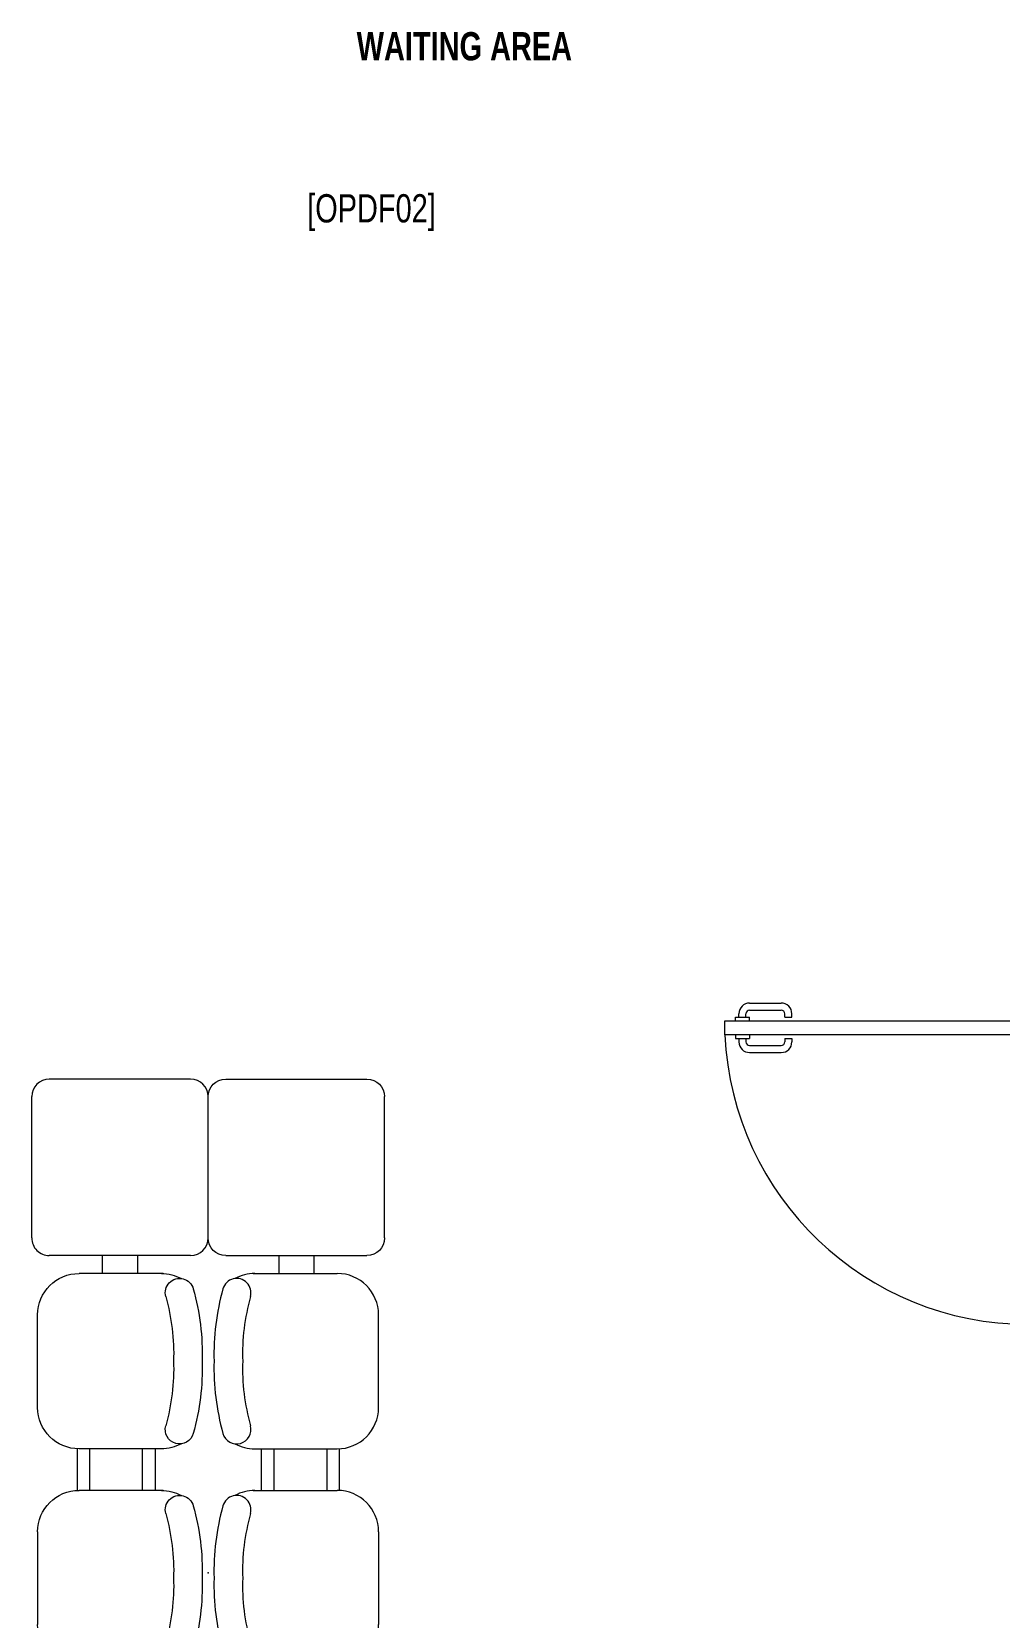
# Model space of a CAD drawing. Extents: x -234346 to 58427, y -132654 to -82394.
# Drawn here: x -69366 to -66623, y -110843 to -106350 of the extents above; entities that cross this region are included whole.
import ezdxf

# ---------------------------------------------------------------- set-up
doc = ezdxf.new("R2010")
doc.units = 0
doc.header["$LTSCALE"] = 8
doc.layers.get('0').update_dxf_attribs({"color": 9, "lineweight": 5})
for name, color, linetype, lineweight in [('72_EGR_BASE_TEXT', 9, 'Continuous', 5), ('72_EGR_EQP_TAG', 9, 'Continuous', 5), ('LOADING', 9, 'Continuous', 5), ('Wooden Joinery', 9, 'Continuous', 5)]:
    doc.layers.add(name, color=color, linetype=linetype, lineweight=lineweight)
doc.styles.add('X3G_ENTITY_9EC9', font='swisscl.ttf', dxfattribs={"height": 0.2})
doc.styles.add('X3G_ENTITY_9F38', font='swisscl.ttf', dxfattribs={"height": 0.2})

# ---------------------------------------------------------------- blocks, each defined once
blk = doc.blocks.new('A$C72370EFE')
at = {"layer": 'Wooden Joinery'}
for p, q in [((-0.01, -0.04), (-0.02, -0.04)), ((-0.01, -0.03), (-0.01, -0.07)), ((0, -0.03), (-0.01, -0.03)), ((0.04, -0.03), (0.05, -0.03)), ((0.05, -0.03), (0.05, -0.07)), ((0.05, -0.04), (0.06, -0.04)), ((-0.05, -0.07), (-0.05, -0.16)), ((-0.03, -0.07), (-0.03, -0.16)), ((-0.01, -0.06), (-0.02, -0.06)), ((0, -0.07), (-0.01, -0.07)), ((0.04, -0.07), (0.05, -0.07)), ((0.05, -0.06), (0.06, -0.06)), ((0.07, -0.07), (0.07, -0.16)), ((0.09, -0.07), (0.09, -0.16)), ((-0.01, -0.17), (-0.02, -0.17)), ((-0.01, -0.17), (-0.01, -0.19)), ((0.05, -0.17), (0.06, -0.17)), ((0.05, -0.17), (0.05, -0.19)), ((-0.01, -0.19), (-0.02, -0.19)), ((0.05, -0.19), (0.06, -0.19))]:
    blk.add_line(p, q, dxfattribs=at)
for centre, radius, start, end in [((-0.02, -0.07), 0.03, 90, 180), ((0.06, -0.07), 0.03, 0, 90), ((-0.02, -0.07), 0.01, 90, 180), ((0.06, -0.07), 0.01, 0, 90), ((-0.02, -0.16), 0.03, 180, 270), ((-0.02, -0.16), 0.01, 180, 270), ((0.06, -0.16), 0.01, 270, 0), ((0.06, -0.16), 0.03, 270, 0)]:
    blk.add_arc(centre, radius, start, end, dxfattribs=at)
blk = doc.blocks.new('A$C5DAD61B4')
at = {"layer": 'Wooden Joinery'}
for points in [[(80, 959.1), (80, 969.1), (10, 979.1), (10, 959.1)], [(940, 959.1), (940, 969.1), (1010, 979.1), (1010, 959.1)], [(70, 859.1), (70, 849.1), (0, 839.1), (0, 859.1)], [(120, 859.1), (120, 0), (80, 0), (80, 859.1)], [(950, 859.1), (950, 849.1), (1020, 839.1), (1020, 859.1)]]:
    blk.add_lwpolyline(points, close=True, dxfattribs=at)
for points in [[(45, 859.1), (45, 959.1), (20, 959.1), (20, 859.1), (45, 859.1)], [(45, 859.1), (80, 859.1), (80, 899.1), (90, 899.1), (90, 959.1), (45, 959.1), (45, 859.1)], [(975, 859.1), (940, 859.1), (940, 899.1), (930, 899.1), (930, 959.1), (975, 959.1), (975, 859.1)], [(975, 859.1), (975, 959.1), (1000, 959.1), (1000, 859.1), (975, 859.1)]]:
    blk.add_lwpolyline(points, dxfattribs=at)
blk.add_arc((80, 859.1), 860, 272.666, 0, dxfattribs=at)
at = {"layer": 'Wooden Joinery', "xscale": 999.9999999998854, "yscale": 999.9999999998854, "zscale": 999.9999999998854, "rotation": 180}
blk.add_blockref('A$C72370EFE', (120, 0), dxfattribs=at)
blk = doc.blocks.new('GF21009T-P')
for p, q in [((0.4002, 0.5), (0, 0.5)), ((-0.0499, 0.4501), (-0.0499, 0.0499)), ((0.4501, 0.4501), (0.4501, 0.0499)), ((0.4501, 0.3), (0.5001, 0.3)), ((0.4501, 0.2), (0.5001, 0.2)), ((0.4002, 0), (0, 0))]:
    blk.add_line(p, q)
for centre, start, end in [((0, 0.4501), 90, 180), ((0.4002, 0.4501), 0, 90), ((0, 0.0499), 180, 270), ((0.4002, 0.0499), 270, 0)]:
    blk.add_arc(centre, 0.0499, start, end)
blk = doc.blocks.new('3 s')
at = {"layer": 'LOADING', "ltscale": 20}
for p, q in [((-699751.3, -400642.9), (-699535.1, -400642.9)), ((-699751.3, -400642.9), (-699512.7, -400642.9)), ((-699395.5, -401022.6), (-699395.5, -400760.1)), ((-699751.3, -401139.7), (-699512.7, -401139.7)), ((-699728.3, -401139.7), (-699728.3, -401257.6)), ((-699692.1, -401139.7), (-699692.1, -401257.6)), ((-699542.3, -401139.7), (-699542.3, -401257.6)), ((-699507.5, -401139.6), (-699507.5, -401257.6)), ((-699751.3, -401257.5), (-699512.7, -401257.5)), ((-699395.5, -401374.7), (-699395.5, -401637.2)), ((-699751.3, -401754.4), (-699512.7, -401754.4)), ((-699751.3, -401754.4), (-699535.1, -401754.4)), ((-699729.5, -401754.3), (-699729.5, -401867)), ((-699693.4, -401754.3), (-699693.4, -401867)), ((-699543.5, -401754.3), (-699543.5, -401867)), ((-699508.8, -401754.3), (-699508.8, -401867.1)), ((-699752.5, -401867), (-699536.4, -401867)), ((-699752.5, -401867), (-699514, -401867)), ((-699396.8, -402246.7), (-699396.8, -401984.2)), ((-699752.5, -402363.9), (-699514, -402363.9))]:
    blk.add_line(p, q, dxfattribs=at)
for centre, radius, start, end in [((-699797.6, -400697.4), 40.5, 344.361, 164.361), ((-699746.1, -400760.1), 117.2, 90, 118.9699), ((-699512.7, -400760.1), 117.2, 0, 90), ((-699174.6, -400871.8), 687.4, 164.361, 181.6247), ((-699174.6, -400871.8), 606.4, 164.361, 181.8419), ((-699174.6, -400910.8), 687.4, 178.3753, 195.639), ((-699174.6, -400910.8), 606.4, 178.1581, 195.639), ((-699512.7, -401022.6), 117.2, 270, 0), ((-699797.6, -401085.2), 40.5, 195.639, 15.639), ((-699746.1, -401022.6), 117.2, 241.0301, 270), ((-699797.6, -401312.1), 40.5, 344.361, 164.361), ((-699746.1, -401374.7), 117.2, 90, 118.9699), ((-699512.7, -401374.7), 117.2, 0, 90), ((-699174.6, -401486.5), 687.4, 164.361, 181.6247), ((-699174.6, -401486.5), 606.4, 164.361, 181.8419), ((-699174.6, -401525.5), 687.4, 178.3753, 195.639), ((-699174.6, -401525.5), 606.4, 178.1581, 195.639), ((-699512.7, -401637.2), 117.2, 270, 0), ((-699797.6, -401699.8), 40.5, 195.639, 15.639), ((-699746.1, -401637.2), 117.2, 241.0301, 270), ((-699747.3, -401984.2), 117.2, 90, 118.9699), ((-699514, -401984.2), 117.2, 0, 90), ((-699175.9, -402096), 687.4, 164.361, 181.6247), ((-699798.9, -401921.6), 40.5, 344.361, 164.361), ((-699175.9, -402096), 606.4, 164.361, 181.8419), ((-699175.9, -402135), 687.4, 178.3753, 195.639), ((-699175.9, -402135), 606.4, 178.1581, 195.639), ((-699514, -402246.7), 117.2, 270, 0), ((-699798.9, -402309.3), 40.5, 195.639, 15.639), ((-699747.3, -402246.7), 117.2, 241.0301, 270)]:
    blk.add_arc(centre, radius, start, end, dxfattribs=at)
blk = doc.blocks.new('1stF')
at = {"layer": 'LOADING', "color": 9}
blk.add_point((-68865.7, -110716.9, 0), dxfattribs=at)
at = {"layer": 'LOADING', "color": 9, "extrusion": (3.51192e-12, 1.27212e-09, 1), "xscale": 1000, "yscale": 1000, "zscale": 1000, "rotation": 269.9999954191752}
blk.add_blockref('GF21009T-P', (-69365.7, -109367.6, 0), dxfattribs=at)
at = {"layer": 'LOADING', "color": 9, "extrusion": (-3.51192e-12, 1.27212e-09, 1), "xscale": -1000, "yscale": 1000, "zscale": 1000, "rotation": 90.00000458082476}
blk.add_blockref('GF21009T-P', (-68365.7, -109367.6, 0), dxfattribs=at)
at = {"layer": 'LOADING', "color": 9, "xscale": -1}
blk.add_blockref('3 s', (-768744.3, 290774.4, 0), dxfattribs=at)
at = {"layer": 'LOADING', "color": 9}
blk.add_blockref('3 s', (631012.9, 290774.4, 0), dxfattribs=at)
at = {"layer": 'Wooden Joinery', "color": 9, "rotation": 269.9999999999999}
blk.add_blockref('A$C5DAD61B4', (-67401.4, -109072.6, 0.1), dxfattribs=at)
at = {"layer": '72_EGR_BASE_TEXT', "color": 9, "char_height": 80, "attachment_point": 2}
for s, insert, style in [('{\\fSwis721 LtCn BT|b1|i0|c0|p34;WAITING AREA}', (-68139.5, -106351.6, 0.1), 'X3G_ENTITY_9EC9'), ('[OPDF02]', (-68402.7, -106810.8, 0.1), 'X3G_ENTITY_9F38')]:
    blk.add_mtext(s, dxfattribs=dict(at, insert=insert, style=style))

msp = doc.modelspace()

# ---------------------------------------------------------------- block references
at = {"layer": '72_EGR_EQP_TAG'}
msp.add_blockref('1stF', (0, 0), dxfattribs=at)

doc.saveas('drawing.dxf')
